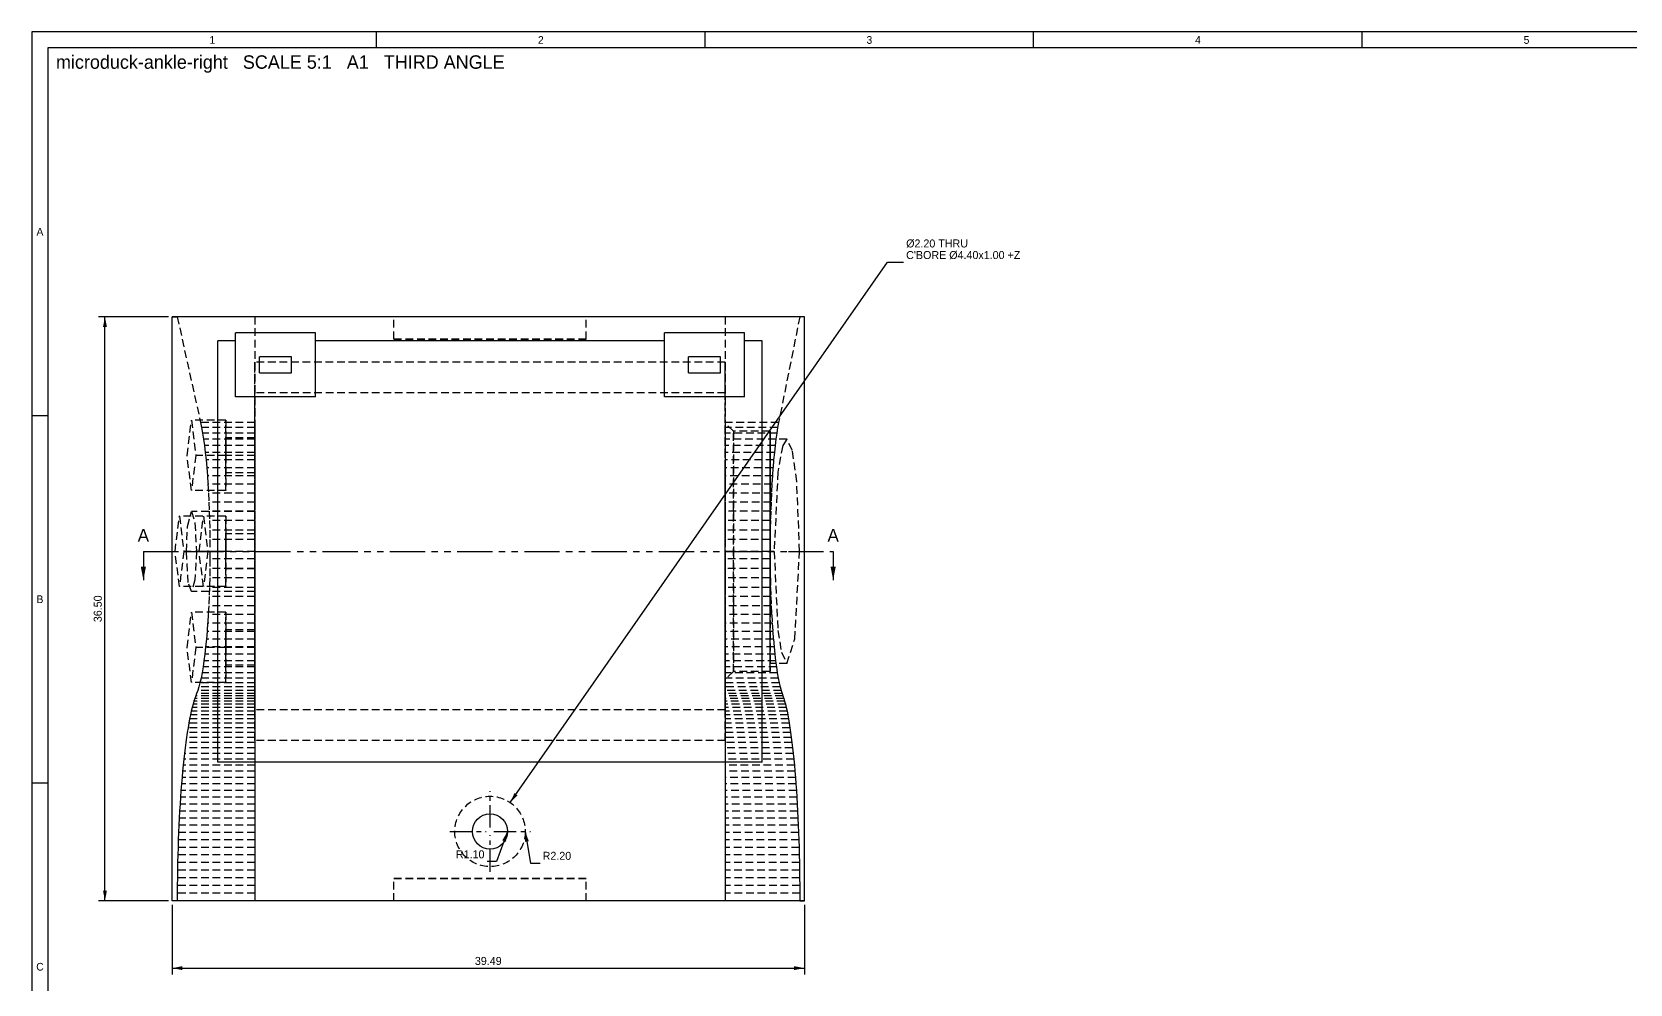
# Model space of a CAD drawing. Header units: millimetres. Extents: x 5 to 848, y 5 to 589.
# Drawn here: x 5 to 504.1, y 291.6 to 589 of the extents above; entities that cross this region are included whole.
import ezdxf
from ezdxf.enums import TextEntityAlignment as Align

# ---------------------------------------------------------------- set-up
doc = ezdxf.new("R2010")
doc.units = ezdxf.units.MM
for name, pattern in [('CENTER', [11.2, 7, -1.4, 1.4, -1.4]), ('HIDDEN', [3.6, 2.4, -1.2]), ('PHANTOM', [21, 11, -2, 2, -2, 2, -2])]:
    doc.linetypes.add(name, pattern=pattern)
for name, color, linetype in [('CENTER', 4, 'CENTER'), ('CUT', 1, 'PHANTOM'), ('CUTTHIN', 1, 'PHANTOM'), ('DIM', 3, 'CONTINUOUS'), ('FRAME', 7, 'CONTINUOUS'), ('HIDDEN', 8, 'HIDDEN'), ('TEXT', 3, 'CONTINUOUS'), ('TITLE', 7, 'CONTINUOUS'), ('VISIBLE', 7, 'CONTINUOUS')]:
    doc.layers.add(name, color=color, linetype=linetype)

msp = doc.modelspace()

# ---------------------------------------------------------------- linework, layer by layer
at = {"layer": 'CENTER'}
for p, q in [((148.07, 340.4575), (148.07, 351.8575)), ((135.47, 339.2575), (146.87, 339.2575)), ((148.07, 326.6575), (148.07, 338.0575)), ((149.27, 339.2575), (160.67, 339.2575))]:
    msp.add_line(p, q, dxfattribs=at)
at = {"layer": 'CUT'}
for p, q in [((39.8, 426.7475), (53.8, 426.7475)), ((39.8, 426.7475), (39.8, 417.7475)), ((241.25, 426.7475), (255.25, 426.7475)), ((255.25, 426.7475), (255.25, 417.7475))]:
    msp.add_line(p, q, dxfattribs=at)
for points in [[(39.8, 417.7475), (40.598, 421.9475), (39.002, 421.9475)], [(255.25, 417.7475), (256.048, 421.9475), (254.452, 421.9475)]]:
    msp.add_solid(points, dxfattribs=at)
at = {"layer": 'CUTTHIN'}
msp.add_line((53.8, 426.7475), (241.25, 426.7475), dxfattribs=at)
at = {"layer": 'DIM'}
for p, q in [((154.368432, 348.275801), (272.25, 517.0625)), ((272.25, 517.0625), (277.25, 517.0625)), ((47.6, 500.0625), (25.8, 500.0625)), ((27.8, 317.5625), (27.8, 500.0625)), ((153.57, 339.2575), (150.144399, 329.862541)), ((159.07, 339.2575), (160.707435, 329.39247)), ((150.144399, 329.862541), (147.144399, 329.862541)), ((160.707435, 329.39247), (163.707435, 329.39247)), ((47.6, 317.5625), (25.8, 317.5625)), ((48.8, 316.3625), (48.8, 294.5625)), ((246.25, 316.3625), (246.25, 294.5625)), ((48.8, 296.5625), (246.25, 296.5625))]:
    msp.add_line(p, q, dxfattribs=at)
for points in [[(27.8, 500.0625), (27.192, 496.8625), (28.408, 496.8625)], [(154.368432, 348.275801), (156.699169, 350.551176), (155.702237, 351.247439)], [(153.57, 339.2575), (151.902594, 336.45939), (153.045021, 336.042837)], [(159.07, 339.2575), (158.994185, 336.001135), (160.193773, 336.200247)], [(27.8, 317.5625), (28.408, 320.7625), (27.192, 320.7625)], [(48.8, 296.5625), (52, 295.9545), (52, 297.1705)], [(246.25, 296.5625), (243.05, 297.1705), (243.05, 295.9545)]]:
    msp.add_solid(points, dxfattribs=at)
at = {"layer": 'FRAME'}
for p, q in [((831, 584), (10, 584)), ((10, 584), (10, 10))]:
    msp.add_line(p, q, dxfattribs=at)
at = {"layer": 'HIDDEN'}
for p, q in [((48.8, 500.0625), (50.363579, 500.0625)), ((50.363579, 500.0625), (57.667243, 466.990478)), ((74.62, 500.0625), (50.363579, 500.0625)), ((118.07, 500.0625), (74.62, 500.0625)), ((74.62, 500.0625), (74.62, 485.8575)), ((74.62, 500.0625), (74.62, 466.990478)), ((118.07, 493.0625), (118.07, 500.0625)), ((118.07, 493.0625), (118.07, 500.0625)), ((178.07, 500.0625), (118.07, 500.0625)), ((221.52, 500.0625), (178.07, 500.0625)), ((178.07, 493.0625), (178.07, 500.0625)), ((178.07, 493.0625), (178.07, 500.0625)), ((221.52, 500.0625), (221.52, 485.8575)), ((221.52, 500.0625), (221.52, 466.990478)), ((244.831221, 500.0625), (221.52, 500.0625)), ((244.831221, 500.0625), (238.203938, 466.990478)), ((246.25, 500.0625), (244.831221, 500.0625)), ((68.57, 492.543556), (68.57, 495.0625)), ((93.57, 492.543556), (93.57, 495.0625)), ((202.57, 492.543556), (202.57, 495.0625)), ((227.57, 492.543556), (227.57, 495.0625)), ((68.57, 475.0625), (68.57, 492.543556)), ((93.57, 475.0625), (93.57, 492.543556)), ((118.07, 493.0625), (178.07, 493.0625)), ((178.07, 493.0625), (118.07, 493.0625)), ((202.57, 475.0625), (202.57, 492.543556)), ((227.57, 475.0625), (227.57, 492.543556)), ((74.62, 485.8575), (74.57, 485.8575)), ((74.57, 476.2225), (74.57, 485.8575)), ((74.62, 485.8575), (74.57, 485.8575)), ((74.57, 485.8575), (74.57, 432.215221)), ((221.52, 485.8575), (74.62, 485.8575)), ((74.62, 432.215221), (74.62, 485.8575)), ((221.57, 485.8575), (221.52, 485.8575)), ((221.52, 452.514649), (221.52, 485.8575)), ((221.57, 485.8575), (221.52, 485.8575)), ((221.57, 476.2225), (221.57, 485.8575)), ((221.57, 485.8575), (221.57, 452.438487)), ((221.57, 476.2225), (74.57, 476.2225)), ((74.57, 377.2725), (74.57, 476.2225)), ((221.57, 377.2725), (221.57, 476.2225)), ((53.440078, 456.7475), (54.816028, 467.7475)), ((54.816028, 467.7475), (56.191978, 456.7475)), ((65.57, 467.7475), (54.816028, 467.7475)), ((57.667243, 466.990478), (57.988451, 465.423569)), ((74.62, 466.990478), (57.667243, 466.990478)), ((57.988451, 465.423569), (58.296238, 463.693041)), ((74.62, 465.423569), (57.988451, 465.423569)), ((65.57, 445.7475), (65.57, 467.7475)), ((65.57, 467.7475), (65.57, 456.7475)), ((74.62, 466.990478), (74.62, 465.423569)), ((74.62, 465.423569), (74.62, 463.693041)), ((221.52, 466.990478), (221.52, 465.423569)), ((238.203938, 466.990478), (221.52, 466.990478)), ((221.52, 452.514649), (221.52, 466.7475)), ((221.52, 466.7475), (221.52, 426.7475)), ((224.07, 464.2475), (221.52, 466.7475)), ((221.52, 465.423569), (221.52, 463.693041)), ((237.912476, 465.423569), (221.52, 465.423569)), ((224.07, 389.2475), (224.07, 464.2475)), ((224.07, 464.2475), (224.07, 426.7475)), ((235.57, 464.2475), (224.07, 464.2475)), ((235.57, 389.2475), (235.57, 464.2475)), ((235.57, 464.2475), (235.57, 426.7475)), ((237.912476, 465.423569), (237.633192, 463.693041)), ((238.203938, 466.990478), (237.912476, 465.423569)), ((58.296238, 463.693041), (58.589303, 461.806215)), ((74.62, 463.693041), (58.296238, 463.693041)), ((58.589303, 461.806215), (58.866404, 459.771074)), ((74.62, 461.806215), (58.589303, 461.806215)), ((58.866404, 459.771074), (59.126371, 457.596227)), ((74.62, 459.771074), (58.866404, 459.771074)), ((65.57, 451.2475), (65.57, 462.2475)), ((65.57, 462.2475), (65.57, 456.7475)), ((74.62, 462.2475), (65.57, 462.2475)), ((74.62, 463.693041), (74.62, 461.806215)), ((74.62, 451.2475), (74.62, 462.2475)), ((74.62, 462.2475), (74.62, 456.7475)), ((74.62, 461.806215), (74.62, 459.771074)), ((74.62, 459.771074), (74.62, 457.596227)), ((221.52, 463.693041), (221.52, 461.806215)), ((237.633192, 463.693041), (221.52, 463.693041)), ((221.52, 461.806215), (221.52, 459.771074)), ((237.367268, 461.806215), (221.52, 461.806215)), ((221.52, 459.771074), (221.52, 457.596227)), ((237.115828, 459.771074), (221.52, 459.771074)), ((235.57, 391.7475), (235.57, 461.7475)), ((235.57, 461.7475), (235.57, 426.7475)), ((240.791106, 461.7475), (235.57, 461.7475)), ((237.115828, 459.771074), (236.879937, 457.596227)), ((237.367268, 461.806215), (237.115828, 459.771074)), ((237.633192, 463.693041), (237.367268, 461.806215)), ((239.479046, 459.783417), (237.982067, 451.496237)), ((240.791106, 461.7475), (239.479046, 459.783417)), ((242.514745, 458.28141), (240.791106, 461.7475)), ((54.816028, 445.7475), (53.440078, 456.7475)), ((56.191978, 456.7475), (54.816028, 445.7475)), ((65.57, 456.7475), (56.191978, 456.7475)), ((59.126371, 457.596227), (59.368103, 455.290875)), ((74.62, 457.596227), (59.126371, 457.596227)), ((59.368103, 455.290875), (59.590577, 452.864771)), ((74.62, 455.290875), (59.368103, 455.290875)), ((65.57, 456.7475), (65.57, 445.7475)), ((65.57, 456.7475), (65.57, 451.2475)), ((74.62, 456.7475), (65.57, 456.7475)), ((74.62, 457.596227), (74.62, 455.290875)), ((74.62, 456.7475), (74.62, 451.2475)), ((74.62, 455.290875), (74.62, 452.864771)), ((221.52, 457.596227), (221.52, 455.290875)), ((236.879937, 457.596227), (221.52, 457.596227)), ((221.52, 455.290875), (221.52, 452.864771)), ((236.660592, 455.290875), (221.52, 455.290875)), ((236.660592, 455.290875), (236.45872, 452.864771)), ((236.879937, 457.596227), (236.660592, 455.290875)), ((243.896995, 448.569643), (242.514745, 458.28141)), ((59.590577, 452.864771), (59.792852, 450.328178)), ((74.62, 452.864771), (59.590577, 452.864771)), ((59.792852, 450.328178), (59.974073, 447.691827)), ((74.62, 450.328178), (59.792852, 450.328178)), ((74.62, 451.2475), (65.57, 451.2475)), ((74.62, 452.864771), (74.62, 450.328178)), ((74.62, 450.328178), (74.62, 447.691827)), ((221.52, 452.864771), (221.52, 450.328178)), ((236.45872, 452.864771), (221.52, 452.864771)), ((221.52, 452.514649), (221.57, 452.438487)), ((221.52, 450.328178), (221.52, 447.691827)), ((236.275177, 450.328178), (221.52, 450.328178)), ((221.57, 401.056513), (221.57, 452.438487)), ((236.275177, 450.328178), (236.110739, 447.691827)), ((236.45872, 452.864771), (236.275177, 450.328178)), ((237.982067, 451.496237), (236.818525, 426.7475)), ((65.57, 445.7475), (54.816028, 445.7475)), ((59.974073, 447.691827), (60.133474, 444.966871)), ((74.62, 447.691827), (59.974073, 447.691827)), ((60.133474, 444.966871), (60.270378, 442.164839)), ((74.62, 444.966871), (60.133474, 444.966871)), ((74.62, 447.691827), (74.62, 444.966871)), ((74.62, 444.966871), (74.62, 442.164839)), ((221.52, 447.691827), (221.52, 444.966871)), ((236.110739, 447.691827), (221.52, 447.691827)), ((221.52, 444.966871), (221.52, 442.164839)), ((235.9661, 444.966871), (221.52, 444.966871)), ((235.9661, 444.966871), (235.841874, 442.164839)), ((236.110739, 447.691827), (235.9661, 444.966871)), ((244.763687, 426.7475), (243.896995, 448.569643)), ((60.270378, 442.164839), (60.384208, 439.297584)), ((74.62, 442.164839), (60.270378, 442.164839)), ((60.384208, 439.297584), (60.474482, 436.377236)), ((74.62, 439.297584), (60.384208, 439.297584)), ((74.62, 442.164839), (74.62, 439.297584)), ((74.62, 439.297584), (74.62, 436.377236)), ((221.52, 442.164839), (221.52, 439.297584)), ((235.841874, 442.164839), (221.52, 442.164839)), ((221.52, 439.297584), (221.52, 436.377236)), ((235.738586, 439.297584), (221.52, 439.297584)), ((235.738586, 439.297584), (235.656672, 436.377236)), ((235.841874, 442.164839), (235.738586, 439.297584)), ((49.687488, 426.7475), (51.063437, 437.7475)), ((51.063437, 437.7475), (52.439387, 426.7475)), ((65.57, 437.7475), (51.063438, 437.7475)), ((53.252449, 426.7475), (53.593572, 434.541123)), ((53.593572, 434.541123), (54.816028, 439.2475)), ((54.816028, 439.2475), (55.921646, 435.586335)), ((74.62, 439.2475), (54.816028, 439.2475)), ((55.921646, 435.586335), (56.379607, 426.7475)), ((57.192669, 426.7475), (58.568618, 437.7475)), ((58.568618, 437.7475), (59.944568, 426.7475)), ((65.57, 437.7475), (58.568619, 437.7475)), ((60.474482, 436.377236), (60.540818, 433.416149)), ((74.62, 436.377236), (60.474482, 436.377236)), ((65.57, 415.7475), (65.57, 437.7475)), ((65.57, 437.7475), (65.57, 426.7475)), ((65.57, 415.7475), (65.57, 437.7475)), ((65.57, 437.7475), (65.57, 426.7475)), ((74.62, 414.2475), (74.62, 439.2475)), ((74.62, 439.2475), (74.62, 426.7475)), ((74.62, 436.377236), (74.62, 433.416149)), ((221.52, 436.377236), (221.52, 433.416149)), ((235.656672, 436.377236), (221.52, 436.377236)), ((235.656672, 436.377236), (235.596479, 433.416149)), ((60.540818, 433.416149), (60.57, 430.426851)), ((74.62, 433.416149), (60.540818, 433.416149)), ((60.57, 430.426851), (60.57, 424.41427)), ((74.62, 430.426851), (60.57, 430.426851)), ((65.57, 421.2475), (65.57, 432.2475)), ((65.57, 432.2475), (65.57, 426.7475)), ((65.57, 421.2475), (65.57, 432.2475)), ((65.57, 432.2475), (65.57, 426.7475)), ((74.62, 432.2475), (65.57, 432.2475)), ((74.62, 432.2475), (65.57, 432.2475)), ((74.62, 432.215221), (74.57, 432.215221)), ((74.57, 421.279779), (74.57, 432.215221)), ((74.62, 433.416149), (74.62, 430.426851)), ((74.62, 432.215221), (74.62, 432.2475)), ((74.62, 432.2475), (74.62, 426.7475)), ((74.62, 421.2475), (74.62, 432.2475)), ((74.62, 432.2475), (74.62, 426.7475)), ((74.62, 430.426851), (74.62, 424.41427)), ((221.52, 433.416149), (221.52, 430.426851)), ((235.596479, 433.416149), (221.52, 433.416149)), ((221.52, 430.426851), (221.52, 424.41427)), ((235.57, 430.426851), (221.52, 430.426851)), ((235.596479, 433.416149), (235.57, 430.426851)), ((235.57, 430.426851), (235.57, 424.41427)), ((51.063437, 415.7475), (49.687488, 426.7475)), ((52.439387, 426.7475), (51.063437, 415.7475)), ((65.57, 426.7475), (52.439387, 426.7475)), ((53.841152, 416.974606), (53.252449, 426.7475)), ((56.379607, 426.7475), (55.921646, 417.908665)), ((74.62, 426.7475), (56.379607, 426.7475)), ((58.568618, 415.7475), (57.192669, 426.7475)), ((59.944568, 426.7475), (58.568618, 415.7475)), ((65.57, 426.7475), (59.944568, 426.7475)), ((60.57, 424.41427), (60.562711, 421.416423)), ((74.62, 424.41427), (60.57, 424.41427)), ((65.57, 426.7475), (65.57, 415.7475)), ((65.57, 426.7475), (65.57, 415.7475)), ((65.57, 426.7475), (65.57, 421.2475)), ((65.57, 426.7475), (65.57, 421.2475)), ((74.62, 426.7475), (65.57, 426.7475)), ((74.62, 426.7475), (65.57, 426.7475)), ((74.62, 426.7475), (74.62, 421.2475)), ((74.62, 426.7475), (74.62, 414.2475)), ((74.62, 426.7475), (74.62, 421.2475)), ((74.62, 424.41427), (74.62, 421.416423)), ((221.52, 426.7475), (221.52, 386.7475)), ((224.07, 426.7475), (221.52, 426.7475)), ((221.52, 424.41427), (221.52, 421.416423)), ((235.57, 424.41427), (221.52, 424.41427)), ((224.07, 426.7475), (224.07, 389.2475)), ((235.57, 426.7475), (224.07, 426.7475)), ((235.57, 426.7475), (235.57, 391.7475)), ((235.57, 426.7475), (235.57, 389.2475)), ((236.818525, 426.7475), (235.57, 426.7475)), ((235.57, 424.41427), (235.576614, 421.416423)), ((236.818525, 426.7475), (237.982067, 401.998763)), ((243.26797, 399.383398), (244.763687, 426.7475)), ((60.562711, 421.416423), (60.507205, 418.44113)), ((74.62, 421.416423), (60.562711, 421.416423)), ((74.62, 421.2475), (65.57, 421.2475)), ((74.62, 421.2475), (65.57, 421.2475)), ((74.62, 421.279779), (74.57, 421.279779)), ((74.57, 421.279779), (74.57, 367.6375)), ((74.62, 421.416423), (74.62, 418.44113)), ((74.62, 421.2475), (74.62, 421.279779)), ((74.62, 367.6375), (74.62, 421.279779)), ((221.52, 421.416423), (221.52, 418.44113)), ((235.576614, 421.416423), (221.52, 421.416423)), ((235.576614, 421.416423), (235.62698, 418.44113)), ((65.57, 415.7475), (51.063437, 415.7475)), ((54.816028, 414.2475), (53.841152, 416.974606)), ((55.921646, 417.908665), (54.816028, 414.2475)), ((65.57, 415.7475), (58.568618, 415.7475)), ((60.427623, 415.500976), (60.324301, 412.608401)), ((60.507205, 418.44113), (60.427623, 415.500976)), ((74.62, 415.500976), (60.427623, 415.500976)), ((74.62, 418.44113), (60.507205, 418.44113)), ((74.62, 418.44113), (74.62, 415.500976)), ((74.62, 415.500976), (74.62, 412.608401)), ((221.52, 418.44113), (221.52, 415.500976)), ((235.62698, 418.44113), (221.52, 418.44113)), ((221.52, 415.500976), (221.52, 412.608401)), ((235.699192, 415.500976), (221.52, 415.500976)), ((235.62698, 418.44113), (235.699192, 415.500976)), ((235.699192, 415.500976), (235.792945, 412.608401)), ((74.62, 414.2475), (54.816028, 414.2475)), ((60.197676, 409.775641), (60.048284, 407.014681)), ((60.324301, 412.608401), (60.197676, 409.775641)), ((74.62, 409.775641), (60.197676, 409.775641)), ((74.62, 412.608401), (60.324301, 412.608401)), ((74.62, 412.608401), (74.62, 409.775641)), ((74.62, 409.775641), (74.62, 407.014681)), ((221.52, 412.608401), (221.52, 409.775641)), ((235.792945, 412.608401), (221.52, 412.608401)), ((221.52, 409.775641), (221.52, 407.014681)), ((235.907844, 409.775641), (221.52, 409.775641)), ((235.792945, 412.608401), (235.907844, 409.775641)), ((235.907844, 409.775641), (236.0434, 407.014681)), ((53.440078, 396.7475), (54.816028, 407.7475)), ((54.816028, 407.7475), (56.191978, 396.7475)), ((65.57, 407.7475), (54.816028, 407.7475)), ((59.876758, 404.3372), (59.683822, 401.754525)), ((60.048284, 407.014681), (59.876758, 404.3372)), ((74.62, 404.3372), (59.876758, 404.3372)), ((74.62, 407.014681), (60.048284, 407.014681)), ((65.57, 385.7475), (65.57, 407.7475)), ((65.57, 407.7475), (65.57, 396.7475)), ((74.62, 407.014681), (74.62, 404.3372)), ((74.62, 404.3372), (74.62, 401.754525)), ((221.52, 407.014681), (221.52, 404.3372)), ((236.0434, 407.014681), (221.52, 407.014681)), ((221.52, 404.3372), (221.52, 401.754525)), ((236.199042, 404.3372), (221.52, 404.3372)), ((236.0434, 407.014681), (236.199042, 404.3372)), ((236.199042, 404.3372), (236.374111, 401.754525)), ((59.683822, 401.754525), (59.470293, 399.277583)), ((74.62, 401.754525), (59.683822, 401.754525)), ((65.57, 391.2475), (65.57, 402.2475)), ((65.57, 402.2475), (65.57, 396.7475)), ((74.62, 402.2475), (65.57, 402.2475)), ((74.62, 391.2475), (74.62, 402.2475)), ((74.62, 402.2475), (74.62, 396.7475)), ((74.62, 401.754525), (74.62, 399.277583)), ((221.52, 401.754525), (221.52, 399.277583)), ((236.374111, 401.754525), (221.52, 401.754525)), ((221.57, 401.056513), (221.52, 400.980351)), ((221.52, 386.7475), (221.52, 400.980351)), ((221.52, 367.6375), (221.52, 400.980351)), ((221.57, 401.056513), (221.57, 367.6375)), ((236.374111, 401.754525), (236.567865, 399.277583)), ((237.982067, 401.998763), (239.067468, 395.21359)), ((240.791106, 391.7475), (243.26797, 399.383398)), ((54.816028, 385.7475), (53.440078, 396.7475)), ((56.191978, 396.7475), (54.816028, 385.7475)), ((65.57, 396.7475), (56.191978, 396.7475)), ((58.985152, 394.682318), (58.715592, 392.583437)), ((59.237074, 396.916851), (58.985152, 394.682318)), ((74.62, 394.682318), (58.985152, 394.682318)), ((59.470293, 399.277583), (59.237074, 396.916851)), ((74.62, 396.916851), (59.237074, 396.916851)), ((74.62, 399.277583), (59.470293, 399.277583)), ((65.57, 396.7475), (65.57, 385.7475)), ((65.57, 396.7475), (65.57, 391.2475)), ((74.62, 396.7475), (65.57, 396.7475)), ((74.62, 399.277583), (74.62, 396.916851)), ((74.62, 396.916851), (74.62, 394.682318)), ((74.62, 396.7475), (74.62, 391.2475)), ((74.62, 394.682318), (74.62, 392.583437)), ((221.52, 399.277583), (221.52, 396.916851)), ((236.567865, 399.277583), (221.52, 399.277583)), ((221.52, 396.916851), (221.52, 394.682318)), ((236.779486, 396.916851), (221.52, 396.916851)), ((221.52, 394.682318), (221.52, 392.583437)), ((237.008078, 394.682318), (221.52, 394.682318)), ((236.567865, 399.277583), (236.779486, 396.916851)), ((236.779486, 396.916851), (237.008078, 394.682318)), ((237.008078, 394.682318), (237.252674, 392.583437)), ((239.067468, 395.21359), (240.791106, 391.7475)), ((58.429536, 390.629086), (58.128192, 388.827533)), ((58.715592, 392.583437), (58.429536, 390.629086)), ((74.62, 390.629086), (58.429536, 390.629086)), ((74.62, 392.583437), (58.715592, 392.583437)), ((74.62, 391.2475), (65.57, 391.2475)), ((74.62, 392.583437), (74.62, 390.629086)), ((74.62, 390.629086), (74.62, 388.827533)), ((221.52, 392.583437), (221.52, 390.629086)), ((237.252674, 392.583437), (221.52, 392.583437)), ((221.52, 390.629086), (221.52, 388.827533)), ((237.51224, 390.629086), (221.52, 390.629086)), ((240.791106, 391.7475), (235.57, 391.7475)), ((237.252674, 392.583437), (237.51224, 390.629086)), ((237.51224, 390.629086), (237.785676, 388.827533)), ((65.57, 385.7475), (54.816028, 385.7475)), ((57.145479, 384.412458), (56.796301, 383.291383)), ((57.484803, 385.71263), (57.145479, 384.412458)), ((74.62, 384.412458), (57.145479, 384.412458)), ((57.812837, 387.1864), (57.484803, 385.71263)), ((74.62, 385.71263), (57.484803, 385.71263)), ((58.128192, 388.827533), (57.812837, 387.1864)), ((74.62, 387.1864), (57.812837, 387.1864)), ((74.62, 388.827533), (58.128192, 388.827533)), ((74.62, 388.827533), (74.62, 387.1864)), ((74.62, 387.1864), (74.62, 385.71263)), ((74.62, 385.71263), (74.62, 384.412458)), ((74.62, 384.412458), (74.62, 383.291383)), ((224.07, 389.2475), (221.52, 386.7475)), ((221.52, 388.827533), (221.52, 387.1864)), ((237.785676, 388.827533), (221.52, 388.827533)), ((221.52, 387.1864), (221.52, 385.71263)), ((238.071827, 387.1864), (221.52, 387.1864)), ((221.52, 385.71263), (221.52, 384.412458)), ((238.369482, 385.71263), (221.52, 385.71263)), ((221.52, 384.412458), (221.52, 383.291383)), ((238.677381, 384.412458), (221.52, 384.412458)), ((235.57, 389.2475), (224.07, 389.2475)), ((237.785676, 388.827533), (238.071827, 387.1864)), ((238.071827, 387.1864), (238.369482, 385.71263)), ((238.369482, 385.71263), (238.677381, 384.412458)), ((238.677381, 384.412458), (238.994223, 383.291383)), ((55.585137, 379.956226), (55.30835, 378.996111)), ((55.866039, 380.83667), (55.585137, 379.956226)), ((74.62, 379.956226), (55.585137, 379.956226)), ((56.150696, 381.636318), (55.866039, 380.83667)), ((74.62, 380.83667), (55.866039, 380.83667)), ((56.438745, 382.354149), (56.150696, 381.636318)), ((74.62, 381.636318), (56.150696, 381.636318)), ((56.796301, 383.291383), (56.438745, 382.354149)), ((74.62, 382.354149), (56.438745, 382.354149)), ((74.62, 383.291383), (56.796301, 383.291383)), ((74.62, 383.291383), (74.62, 382.354149)), ((74.62, 382.354149), (74.62, 381.636318)), ((74.62, 381.636318), (74.62, 380.83667)), ((74.62, 380.83667), (74.62, 379.956226)), ((74.62, 379.956226), (74.62, 378.996111)), ((221.52, 383.291383), (221.52, 382.354149)), ((238.994223, 383.291383), (221.52, 383.291383)), ((221.52, 382.354149), (221.52, 381.636318)), ((239.318666, 382.354149), (221.52, 382.354149)), ((221.52, 381.636318), (221.52, 380.83667)), ((239.58004, 381.636318), (221.52, 381.636318)), ((221.52, 380.83667), (221.52, 379.956226)), ((239.838335, 380.83667), (221.52, 380.83667)), ((221.52, 379.956226), (221.52, 378.996111)), ((240.093223, 379.956226), (221.52, 379.956226)), ((238.994223, 383.291383), (239.318666, 382.354149)), ((239.318666, 382.354149), (239.58004, 381.636318)), ((239.58004, 381.636318), (239.838335, 380.83667)), ((239.838335, 380.83667), (240.093223, 379.956226)), ((240.093223, 379.956226), (240.344377, 378.996111)), ((54.249322, 374.38495), (53.998286, 373.046845)), ((54.506178, 375.650497), (54.249322, 374.38495)), ((74.62, 374.38495), (54.249322, 374.38495)), ((54.768526, 376.841871), (54.506178, 375.650497)), ((74.62, 375.650497), (54.506178, 375.650497)), ((55.03603, 377.957551), (54.768526, 376.841871)), ((74.62, 376.841871), (54.768526, 376.841871)), ((55.30835, 378.996111), (55.03603, 377.957551)), ((74.62, 377.957551), (55.03603, 377.957551)), ((74.62, 378.996111), (55.30835, 378.996111)), ((221.57, 377.2725), (74.57, 377.2725)), ((74.57, 367.6375), (74.57, 377.2725)), ((74.62, 378.996111), (74.62, 377.957551)), ((74.62, 377.957551), (74.62, 376.841871)), ((74.62, 376.841871), (74.62, 375.650497)), ((74.62, 375.650497), (74.62, 374.38495)), ((74.62, 374.38495), (74.62, 373.046845)), ((221.52, 378.996111), (221.52, 377.957551)), ((240.344377, 378.996111), (221.52, 378.996111)), ((221.52, 377.957551), (221.52, 376.841871)), ((240.591478, 377.957551), (221.52, 377.957551)), ((221.52, 376.841871), (221.52, 375.650497)), ((240.834209, 376.841871), (221.52, 376.841871)), ((221.52, 375.650497), (221.52, 374.38495)), ((241.072262, 375.650497), (221.52, 375.650497)), ((221.52, 374.38495), (221.52, 373.046845)), ((241.30533, 374.38495), (221.52, 374.38495)), ((221.57, 367.6375), (221.57, 377.2725)), ((240.344377, 378.996111), (240.591478, 377.957551)), ((240.591478, 377.957551), (240.834209, 376.841871)), ((240.834209, 376.841871), (241.072262, 375.650497)), ((241.072262, 375.650497), (241.30533, 374.38495)), ((241.30533, 374.38495), (241.533118, 373.046845)), ((53.514949, 370.159889), (53.283264, 368.614724)), ((53.753391, 371.637892), (53.514949, 370.159889)), ((74.62, 370.159889), (53.514949, 370.159889)), ((53.998286, 373.046845), (53.753391, 371.637892)), ((74.62, 371.637892), (53.753391, 371.637892)), ((74.62, 373.046845), (53.998286, 373.046845)), ((74.62, 373.046845), (74.62, 371.637892)), ((74.62, 371.637892), (74.62, 370.159889)), ((74.62, 370.159889), (74.62, 368.614724)), ((221.52, 373.046845), (221.52, 371.637892)), ((241.533118, 373.046845), (221.52, 373.046845)), ((221.52, 371.637892), (221.52, 370.159889)), ((241.755334, 371.637892), (221.52, 371.637892)), ((221.52, 370.159889), (221.52, 368.614724)), ((241.971695, 370.159889), (221.52, 370.159889)), ((241.533118, 373.046845), (241.755334, 371.637892)), ((241.755334, 371.637892), (241.971695, 370.159889)), ((241.971695, 370.159889), (242.181924, 368.614724)), ((52.841341, 365.330882), (52.631668, 363.596399)), ((53.058632, 367.00437), (52.841341, 365.330882)), ((74.62, 365.330882), (52.841341, 365.330882)), ((53.283264, 368.614724), (53.058632, 367.00437)), ((74.62, 367.00437), (53.058632, 367.00437)), ((74.62, 368.614724), (53.283264, 368.614724)), ((74.62, 367.6375), (74.57, 367.6375)), ((74.62, 367.6375), (74.57, 367.6375)), ((74.62, 368.614724), (74.62, 367.00437)), ((74.62, 367.6375), (74.62, 317.5625)), ((221.52, 367.6375), (74.62, 367.6375)), ((74.62, 367.00437), (74.62, 365.330882)), ((74.62, 365.330882), (74.62, 363.596399)), ((221.52, 368.614724), (221.52, 367.00437)), ((242.181924, 368.614724), (221.52, 368.614724)), ((221.52, 367.6375), (221.52, 317.5625)), ((221.57, 367.6375), (221.52, 367.6375)), ((221.57, 367.6375), (221.52, 367.6375)), ((221.52, 367.00437), (221.52, 365.330882)), ((242.385752, 367.00437), (221.52, 367.00437)), ((221.52, 365.330882), (221.52, 363.596399)), ((242.58292, 365.330882), (221.52, 365.330882)), ((242.181924, 368.614724), (242.385752, 367.00437)), ((242.385752, 367.00437), (242.58292, 365.330882)), ((242.58292, 365.330882), (242.773176, 363.596399)), ((52.236235, 359.953379), (52.050981, 358.049493)), ((52.42988, 361.803135), (52.236235, 359.953379)), ((74.62, 359.953379), (52.236235, 359.953379)), ((52.631668, 363.596399), (52.42988, 361.803135)), ((74.62, 361.803135), (52.42988, 361.803135)), ((74.62, 363.596399), (52.631668, 363.596399)), ((74.62, 363.596399), (74.62, 361.803135)), ((74.62, 361.803135), (74.62, 359.953379)), ((74.62, 359.953379), (74.62, 358.049493)), ((221.52, 363.596399), (221.52, 361.803135)), ((242.773176, 363.596399), (221.52, 363.596399)), ((221.52, 361.803135), (221.52, 359.953379)), ((242.956277, 361.803135), (221.52, 361.803135)), ((221.52, 359.953379), (221.52, 358.049493)), ((243.131989, 359.953379), (221.52, 359.953379)), ((242.773176, 363.596399), (242.956277, 361.803135)), ((242.956277, 361.803135), (243.131989, 359.953379)), ((243.131989, 359.953379), (243.300087, 358.049493)), ((51.874354, 356.09391), (51.706579, 354.089125)), ((52.050981, 358.049493), (51.874354, 356.09391)), ((74.62, 356.09391), (51.874354, 356.09391)), ((74.62, 358.049493), (52.050981, 358.049493)), ((74.62, 358.049493), (74.62, 356.09391)), ((74.62, 356.09391), (74.62, 354.089125)), ((221.52, 358.049493), (221.52, 356.09391)), ((243.300087, 358.049493), (221.52, 358.049493)), ((221.52, 356.09391), (221.52, 354.089125)), ((243.460357, 356.09391), (221.52, 356.09391)), ((243.300087, 358.049493), (243.460357, 356.09391)), ((243.460357, 356.09391), (243.612595, 354.089125)), ((51.398432, 349.942251), (51.258453, 347.805456)), ((51.547871, 352.037699), (51.398432, 349.942251)), ((74.62, 349.942251), (51.398432, 349.942251)), ((51.706579, 354.089125), (51.547871, 352.037699)), ((74.62, 352.037699), (51.547871, 352.037699)), ((74.62, 354.089125), (51.706579, 354.089125)), ((74.62, 354.089125), (74.62, 352.037699)), ((74.62, 352.037699), (74.62, 349.942251)), ((74.62, 349.942251), (74.62, 347.805456)), ((221.52, 354.089125), (221.52, 352.037699)), ((243.612595, 354.089125), (221.52, 354.089125)), ((221.52, 352.037699), (221.52, 349.942251)), ((243.756605, 352.037699), (221.52, 352.037699)), ((221.52, 349.942251), (221.52, 347.805456)), ((243.892205, 349.942251), (221.52, 349.942251)), ((243.612595, 354.089125), (243.756605, 352.037699)), ((243.756605, 352.037699), (243.892205, 349.942251)), ((243.892205, 349.942251), (244.01922, 347.805456)), ((51.128114, 345.630045), (51.007579, 343.418793)), ((51.258453, 347.805456), (51.128114, 345.630045)), ((74.62, 345.630045), (51.128114, 345.630045)), ((74.62, 347.805456), (51.258453, 347.805456)), ((74.62, 347.805456), (74.62, 345.630045)), ((74.62, 345.630045), (74.62, 343.418793)), ((221.52, 347.805456), (221.52, 345.630045)), ((244.01922, 347.805456), (221.52, 347.805456)), ((221.52, 345.630045), (221.52, 343.418793)), ((244.137489, 345.630045), (221.52, 345.630045)), ((244.01922, 347.805456), (244.137489, 345.630045)), ((244.137489, 345.630045), (244.246861, 343.418793)), ((50.897004, 341.174525), (50.79653, 338.900107)), ((51.007579, 343.418793), (50.897004, 341.174525)), ((74.62, 341.174525), (50.897004, 341.174525)), ((74.62, 343.418793), (51.007579, 343.418793)), ((74.62, 343.418793), (74.62, 341.174525)), ((74.62, 341.174525), (74.62, 338.900107)), ((221.52, 343.418793), (221.52, 341.174525)), ((244.246861, 343.418793), (221.52, 343.418793)), ((221.52, 341.174525), (221.52, 338.900107)), ((244.347196, 341.174525), (221.52, 341.174525)), ((244.246861, 343.418793), (244.347196, 341.174525)), ((244.347196, 341.174525), (244.438365, 338.900107)), ((50.706284, 336.598443), (50.626382, 334.272471)), ((50.79653, 338.900107), (50.706284, 336.598443)), ((74.62, 336.598443), (50.706284, 336.598443)), ((74.62, 338.900107), (50.79653, 338.900107)), ((74.62, 338.900107), (74.62, 336.598443)), ((74.62, 336.598443), (74.62, 334.272471)), ((221.52, 338.900107), (221.52, 336.598443)), ((244.438365, 338.900107), (221.52, 338.900107)), ((221.52, 336.598443), (221.52, 334.272471)), ((244.520254, 336.598443), (221.52, 336.598443)), ((244.438365, 338.900107), (244.520254, 336.598443)), ((244.520254, 336.598443), (244.592756, 334.272471)), ((50.498006, 329.559513), (50.449695, 327.178545)), ((50.556927, 331.925162), (50.498006, 329.559513)), ((74.62, 329.559513), (50.498006, 329.559513)), ((50.626382, 334.272471), (50.556927, 331.925162)), ((74.62, 331.925162), (50.556927, 331.925162)), ((74.62, 334.272471), (50.626382, 334.272471)), ((74.62, 334.272471), (74.62, 331.925162)), ((74.62, 331.925162), (74.62, 329.559513)), ((74.62, 329.559513), (74.62, 327.178545)), ((221.52, 334.272471), (221.52, 331.925162)), ((244.592756, 334.272471), (221.52, 334.272471)), ((221.52, 331.925162), (221.52, 329.559513)), ((244.655779, 331.925162), (221.52, 331.925162)), ((221.52, 329.559513), (221.52, 327.178545)), ((244.709244, 329.559513), (221.52, 329.559513)), ((244.592756, 334.272471), (244.655779, 331.925162)), ((244.655779, 331.925162), (244.709244, 329.559513)), ((244.709244, 329.559513), (244.753081, 327.178545)), ((50.412055, 324.785299), (50.385136, 322.382829)), ((50.449695, 327.178545), (50.412055, 324.785299)), ((74.62, 324.785299), (50.412055, 324.785299)), ((74.62, 327.178545), (50.449695, 327.178545)), ((74.62, 327.178545), (74.62, 324.785299)), ((74.62, 324.785299), (74.62, 322.382829)), ((118.07, 317.5625), (118.07, 324.5625)), ((118.07, 324.5625), (178.07, 324.5625)), ((118.07, 317.5625), (118.07, 324.5625)), ((178.07, 324.5625), (118.07, 324.5625)), ((178.07, 317.5625), (178.07, 324.5625)), ((178.07, 317.5625), (178.07, 324.5625)), ((221.52, 327.178545), (221.52, 324.785299)), ((244.753081, 327.178545), (221.52, 327.178545)), ((221.52, 324.785299), (221.52, 322.382829)), ((244.787234, 324.785299), (221.52, 324.785299)), ((244.753081, 327.178545), (244.787234, 324.785299)), ((244.787234, 324.785299), (244.811661, 322.382829)), ((50.36897, 319.974204), (50.363579, 317.5625)), ((50.385136, 322.382829), (50.36897, 319.974204)), ((74.62, 319.974204), (50.36897, 319.974204)), ((74.62, 322.382829), (50.385136, 322.382829)), ((74.62, 322.382829), (74.62, 319.974204)), ((74.62, 319.974204), (74.62, 317.5625)), ((221.52, 322.382829), (221.52, 319.974204)), ((244.811661, 322.382829), (221.52, 322.382829)), ((221.52, 319.974204), (221.52, 317.5625)), ((244.82633, 319.974204), (221.52, 319.974204)), ((244.811661, 322.382829), (244.82633, 319.974204)), ((244.82633, 319.974204), (244.831221, 317.5625)), ((50.363579, 317.5625), (48.8, 317.5625)), ((74.62, 317.5625), (50.363579, 317.5625)), ((118.07, 317.5625), (74.62, 317.5625)), ((178.07, 317.5625), (118.07, 317.5625)), ((221.52, 317.5625), (178.07, 317.5625)), ((244.831221, 317.5625), (221.52, 317.5625)), ((244.831221, 317.5625), (246.25, 317.5625))]:
    msp.add_line(p, q, dxfattribs=at)
msp.add_circle((148.07, 339.2575), 11, dxfattribs=at)
msp.add_circle((148.07, 339.2575), 11, dxfattribs=at)
at = {"layer": 'TITLE'}
for p, q in [((836, 589), (5, 589)), ((5, 589), (5, 5)), ((112.625, 584), (112.625, 589)), ((215.25, 584), (215.25, 589)), ((317.875, 584), (317.875, 589)), ((420.5, 584), (420.5, 589)), ((5, 469.2), (10, 469.2)), ((5, 354.4), (10, 354.4))]:
    msp.add_line(p, q, dxfattribs=at)
at = {"layer": 'VISIBLE'}
for p, q in [((48.8, 317.5625), (48.8, 500.0625)), ((246.25, 500.0625), (48.8, 500.0625)), ((246.25, 317.5625), (246.25, 500.0625)), ((68.57, 475.0625), (68.57, 495.0625)), ((93.57, 495.0625), (68.57, 495.0625)), ((93.57, 475.0625), (93.57, 495.0625)), ((202.57, 475.0625), (202.57, 495.0625)), ((227.57, 495.0625), (202.57, 495.0625)), ((227.57, 475.0625), (227.57, 495.0625)), ((68.57, 492.543556), (63.07, 492.543556)), ((63.07, 360.951444), (63.07, 492.543556)), ((202.57, 492.543556), (93.57, 492.543556)), ((233.07, 492.543556), (227.57, 492.543556)), ((233.07, 360.951444), (233.07, 492.543556)), ((76.07, 482.5625), (76.07, 487.5625)), ((86.07, 487.5625), (76.07, 487.5625)), ((86.07, 482.5625), (86.07, 487.5625)), ((210.07, 482.5625), (210.07, 487.5625)), ((220.07, 487.5625), (210.07, 487.5625)), ((220.07, 482.5625), (220.07, 487.5625)), ((76.07, 482.5625), (86.07, 482.5625)), ((210.07, 482.5625), (220.07, 482.5625)), ((93.57, 475.0625), (68.57, 475.0625)), ((227.57, 475.0625), (202.57, 475.0625)), ((233.07, 360.951444), (63.07, 360.951444)), ((246.25, 317.5625), (48.8, 317.5625))]:
    msp.add_line(p, q, dxfattribs=at)
msp.add_circle((148.07, 339.2575), 5.5, dxfattribs=at)

# ---------------------------------------------------------------- texts
at = {"layer": 'TEXT'}
for s, height, p in [('microduck-ankle-right   SCALE 5:1   A1   THIRD ANGLE', 4.2, (12.5, 577.5)), ('Ø2.20 THRU', 2.5, (278.05, 521.6875)), ("C'BORE Ø4.40x1.00 +Z", 2.5, (278.05, 518.0625)), ('R2.20', 2.5, (164.507435, 330.39247))]:
    msp.add_text(s, height=height, dxfattribs=at).set_placement(p)
for p in [(39.8, 431.7475), (255.25, 431.7475)]:
    msp.add_text('A', height=4, dxfattribs=at).set_placement(p, align=Align.MIDDLE_CENTER)
msp.add_text('36.50', height=2.5, rotation=90, dxfattribs=at).set_placement((26.8, 408.8125), align=Align.CENTER)
msp.add_text('R1.10', height=2.5, dxfattribs=at).set_placement((146.344399, 330.862541), align=Align.RIGHT)
msp.add_text('39.49', height=2.5, dxfattribs=at).set_placement((147.525, 297.5625), align=Align.CENTER)
at = {"layer": 'TITLE'}
for s, p in [('1', (61.3125, 586.5)), ('2', (163.9375, 586.5)), ('3', (266.5625, 586.5)), ('4', (369.1875, 586.5)), ('5', (471.8125, 586.5)), ('A', (7.5, 526.6)), ('B', (7.5, 411.8)), ('C', (7.5, 297))]:
    msp.add_text(s, height=2.4, dxfattribs=at).set_placement(p, align=Align.MIDDLE_CENTER)

doc.saveas('drawing.dxf')
